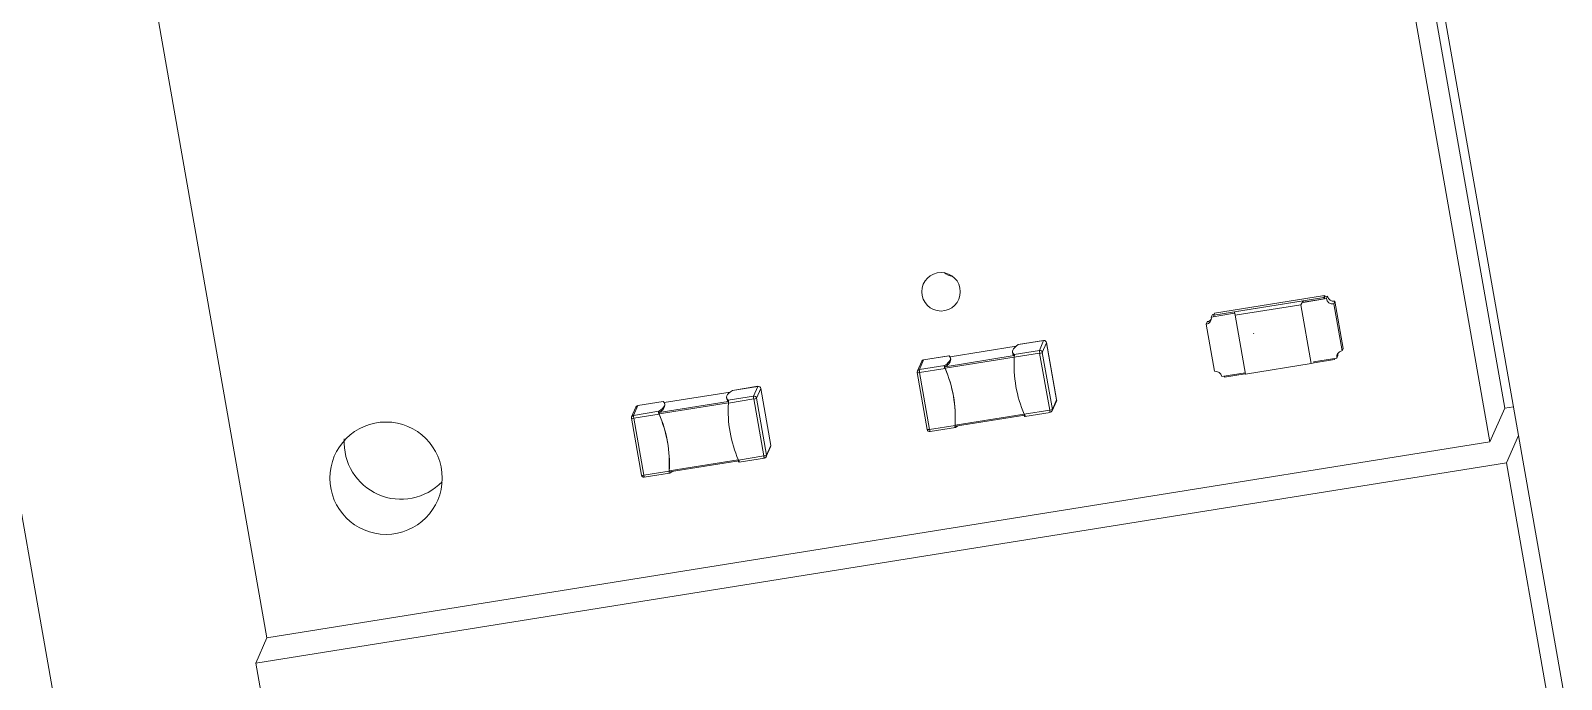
# Model space of a CAD drawing. Header units: millimetres. Extents: x 0 to 1189, y 0 to 841.
# Drawn here: x 473.236 to 475.641, y 440.682 to 441.702 of the extents above; entities that cross this region are included whole.
import ezdxf

# ---------------------------------------------------------------- set-up
doc = ezdxf.new("R2010")
doc.units = ezdxf.units.MM
doc.layers.get('0').update_dxf_attribs({"lineweight": 18})

msp = doc.modelspace()

# ---------------------------------------------------------------- linework, layer by layer
at = {"color": 7, "linetype": 'Continuous', "lineweight": 15}
for p, q in [((475.5289, 441.0554), (475.062, 443.7096)), ((475.5522, 441.1087), (475.0943, 443.7117)), ((475.1082, 443.7126), (475.5737, 441.0657)), ((473.1382, 443.4143), (473.6072, 440.7478)), ((472.8003, 443.3371), (473.3436, 440.2483)), ((475.0948, 441.2547), (475.2677, 441.2824)), ((475.0962, 441.2581), (475.2691, 441.2857)), ((475.2352, 441.2749), (475.2718, 441.2808)), ((475.2682, 441.2805), (475.2356, 441.2753)), ((475.2677, 441.2824), (475.2691, 441.2857)), ((475.2696, 441.2838), (475.2682, 441.2805)), ((475.2736, 441.2848), (475.2695, 441.2841)), ((475.2718, 441.2808), (475.2736, 441.2848)), ((475.091, 441.2518), (475.1276, 441.2577)), ((475.0928, 441.2558), (475.091, 441.2518)), ((475.0954, 441.2562), (475.0928, 441.2558)), ((475.0948, 441.2547), (475.0962, 441.2581)), ((475.0949, 441.2527), (475.0948, 441.2547)), ((475.2353, 441.2772), (475.1272, 441.2599)), ((475.1286, 441.2546), (475.1272, 441.2599)), ((475.1272, 441.2599), (475.1275, 441.258)), ((475.1286, 441.2546), (475.2318, 441.2711)), ((475.1448, 441.162), (475.1286, 441.2546)), ((475.2353, 441.2772), (475.2318, 441.2711)), ((475.2318, 441.2711), (475.2481, 441.1786)), ((475.2356, 441.2753), (475.2353, 441.2772)), ((475.2851, 441.2766), (475.2833, 441.2726)), ((475.2833, 441.2726), (475.2964, 441.1986)), ((475.2851, 441.2766), (475.2981, 441.2026)), ((475.0829, 441.2405), (475.0847, 441.2445)), ((475.0959, 441.1665), (475.0829, 441.2405)), ((474.7877, 441.2084), (474.8276, 441.2148)), ((474.7877, 441.2084), (474.7879, 441.2084)), ((474.8277, 441.2148), (474.7879, 441.2084)), ((474.8276, 441.2148), (474.8209, 441.1994)), ((474.8255, 441.1962), (474.8323, 441.2115)), ((474.848, 441.122), (474.8323, 441.2116)), ((474.8323, 441.2115), (474.8323, 441.2116)), ((474.848, 441.1219), (474.8323, 441.2115)), ((475.1575, 441.2267), (475.1574, 441.2263)), ((475.1581, 441.2254), (475.1575, 441.2267)), ((474.636, 441.1823), (474.6293, 441.167)), ((474.639, 441.1846), (474.6323, 441.1692)), ((474.6788, 441.191), (474.639, 441.1846)), ((474.6789, 441.191), (474.639, 441.1846)), ((474.7813, 441.1911), (474.6726, 441.1737)), ((474.7815, 441.1888), (474.6727, 441.1714)), ((474.7842, 441.2058), (474.6805, 441.1892)), ((474.6816, 441.1854), (474.6813, 441.1873)), ((474.7786, 441.1967), (474.779, 441.1947)), ((474.8209, 441.1994), (474.781, 441.193)), ((474.7814, 441.1885), (474.8213, 441.1949)), ((474.8213, 441.1949), (474.8371, 441.1053)), ((474.8413, 441.1066), (474.8255, 441.1962)), ((475.2882, 441.1873), (475.2516, 441.1814)), ((475.2848, 441.1851), (475.2524, 441.1799)), ((475.2848, 441.1851), (475.2856, 441.1869)), ((475.29, 441.1913), (475.2882, 441.1873)), ((475.2964, 441.1986), (475.2981, 441.2026)), ((474.629, 441.1647), (474.6448, 441.0751)), ((474.629, 441.1647), (474.629, 441.1647)), ((474.6722, 441.1756), (474.6323, 441.1692)), ((474.6327, 441.1647), (474.6726, 441.1711)), ((474.6327, 441.1647), (474.6484, 441.0751)), ((474.6722, 441.1728), (474.6719, 441.1733)), ((475.1441, 441.1642), (475.1075, 441.1584)), ((475.1119, 441.1574), (475.1115, 441.159)), ((475.1443, 441.1626), (475.1119, 441.1574)), ((475.144, 441.1642), (475.1443, 441.1626)), ((475.1448, 441.162), (475.1443, 441.1626)), ((475.2481, 441.1786), (475.1448, 441.162)), ((475.2481, 441.1786), (475.2524, 441.1799)), ((475.2524, 441.1799), (475.2521, 441.1815)), ((474.335, 441.1339), (474.2313, 441.1173)), ((474.3385, 441.1365), (474.3784, 441.1428)), ((474.3385, 441.1365), (474.3387, 441.1365)), ((474.3785, 441.1429), (474.3387, 441.1365)), ((474.3784, 441.1428), (474.3717, 441.1275)), ((474.3763, 441.1243), (474.383, 441.1396)), ((474.3988, 441.0501), (474.383, 441.1397)), ((474.383, 441.1396), (474.383, 441.1397)), ((474.3988, 441.05), (474.383, 441.1396)), ((474.1868, 441.1104), (474.1801, 441.095)), ((474.1898, 441.1127), (474.1831, 441.0973)), ((474.2296, 441.1191), (474.1898, 441.1127)), ((474.2297, 441.119), (474.1898, 441.1127)), ((474.3321, 441.1192), (474.2233, 441.1018)), ((474.3323, 441.1169), (474.2235, 441.0995)), ((474.2324, 441.1135), (474.2321, 441.1154)), ((474.3294, 441.1248), (474.3297, 441.1228)), ((474.3717, 441.1275), (474.3318, 441.1211)), ((474.3322, 441.1166), (474.3721, 441.123)), ((474.3721, 441.123), (474.3879, 441.0334)), ((474.3921, 441.0347), (474.3763, 441.1243)), ((474.841, 441.1044), (474.8477, 441.1197)), ((474.848, 441.1219), (474.8413, 441.1066)), ((475.5658, 441.1109), (475.5522, 441.1087)), ((474.1798, 441.0928), (474.1798, 441.0927)), ((474.1798, 441.0927), (474.1956, 441.0032)), ((474.223, 441.1037), (474.1831, 441.0973)), ((474.1835, 441.0928), (474.2234, 441.0992)), ((474.1835, 441.0928), (474.1992, 441.0032)), ((474.223, 441.1009), (474.2227, 441.1014)), ((474.6889, 441.0802), (474.7978, 441.0976)), ((474.8371, 441.1053), (474.7971, 441.0989)), ((474.7982, 441.0957), (474.838, 441.102)), ((475.5522, 441.1087), (475.5289, 441.0554)), ((474.6884, 441.0815), (474.6484, 441.0751)), ((474.6494, 441.0718), (474.6891, 441.0782)), ((474.6884, 441.0798), (474.6885, 441.0805)), ((475.5548, 441.0224), (475.5737, 441.0657)), ((475.6525, 440.6179), (475.5737, 441.0657)), ((473.6072, 440.7478), (475.5289, 441.0554)), ((474.3918, 441.0325), (474.3985, 441.0478)), ((474.3988, 441.05), (474.3921, 441.0347)), ((475.5548, 441.0224), (473.5897, 440.7078)), ((474.2397, 441.0083), (474.3486, 441.0257)), ((474.3879, 441.0334), (474.3479, 441.027)), ((474.349, 441.0238), (474.3888, 441.0301)), ((475.6336, 440.5746), (475.5548, 441.0224)), ((474.2391, 441.0096), (474.1992, 441.0032)), ((474.2001, 440.9999), (474.2399, 441.0063)), ((474.2392, 441.0079), (474.2392, 441.0086)), ((473.5897, 440.7078), (473.6072, 440.7478)), ((473.5897, 440.7078), (473.6685, 440.2601))]:
    msp.add_line(p, q, dxfattribs=at)
at = {"color": 8, "linetype": 'Continuous', "lineweight": 15}
for p, q in [((474.8276, 441.2148), (474.8277, 441.2148)), ((474.639, 441.1846), (474.639, 441.1846)), ((474.7842, 441.2058), (474.6805, 441.1892)), ((474.335, 441.1339), (474.2313, 441.1173)), ((474.3784, 441.1428), (474.3785, 441.1429)), ((474.1898, 441.1127), (474.1898, 441.1127)), ((474.848, 441.122), (474.848, 441.1219)), ((474.6885, 441.0819), (474.797, 441.0992)), ((474.3988, 441.0501), (474.3988, 441.05)), ((474.2393, 441.0099), (474.3478, 441.0273))]:
    msp.add_line(p, q, dxfattribs=at)
at = {"color": 7, "linetype": 'Continuous', "lineweight": 15}
for points in [[(474.781, 441.193), (474.7795, 441.1946), (474.7787, 441.1962), (474.7786, 441.198), (474.7791, 441.1999), (474.7803, 441.2018), (474.7821, 441.2039), (474.7846, 441.2061), (474.7877, 441.2084)], [(474.6789, 441.191), (474.6804, 441.1894), (474.6812, 441.1878), (474.6813, 441.186), (474.6808, 441.1841), (474.6797, 441.1822), (474.6778, 441.1801), (474.6753, 441.1779), (474.6722, 441.1756)], [(475.29, 441.1948), (475.2898, 441.1932), (475.29, 441.1913)], [(474.3318, 441.1211), (474.3303, 441.1227), (474.3295, 441.1243), (474.3294, 441.1261), (474.3299, 441.128), (474.331, 441.1299), (474.3329, 441.132), (474.3354, 441.1342), (474.3385, 441.1365)], [(474.2297, 441.119), (474.2312, 441.1175), (474.232, 441.1159), (474.2321, 441.1141), (474.2316, 441.1122), (474.2304, 441.1102), (474.2286, 441.1082), (474.2261, 441.106), (474.223, 441.1037)], [(474.7965, 441.0974), (474.7967, 441.0972), (474.7981, 441.0957)], [(474.6893, 441.0783), (474.6925, 441.0806), (474.6928, 441.0808)], [(474.3473, 441.0255), (474.3474, 441.0253), (474.3489, 441.0238)], [(474.2401, 441.0064), (474.2432, 441.0086), (474.2436, 441.0089)]]:
    msp.add_lwpolyline(points, dxfattribs=at)
for centre, radius in [((474.6663, 441.2915), 0.0303), ((473.7943, 440.9985), 0.0883)]:
    msp.add_circle(centre, radius, dxfattribs=at)
for centre, radius, start, end in [((474.6899, 441.3463), 0.0311, 232.6884, 260.0569), ((475.2786, 441.2843), 0.0111, 189.6358, 199.9389), ((475.2812, 441.2879), 0.0122, 190.2203, 199.5207), ((475.2817, 441.2826), 0.0101, 190.3011, 279.194), ((475.2835, 441.2866), 0.0101, 190.3067, 279.1095), ((475.0814, 441.2501), 0.00975, 278.7892, 9.9244), ((475.0832, 441.2542), 0.00978, 278.7851, 323.2452), ((474.8283, 441.2108), 0.00404, 10.2995, 99.1027), ((474.8283, 441.2109), 0.00399, 8.873, 98.9477), ((474.6398, 441.1805), 0.0042, 100.1759, 135.076), ((474.6669, 441.1874), 0.0149, 292.23, 352.0948), ((474.7847, 441.1959), 0.0059, 191.7819, 234.8995), ((474.9774, 441.1768), 0.1963, 176.5892, 203.3654), ((474.8216, 441.1954), 0.00405, 10.4122, 98.99), ((474.8372, 441.1985), 0.0163, 176.8484, 193.0007), ((474.8207, 441.2045), 0.00967, 273.9112, 300.317), ((475.2977, 441.1872), 0.0131, 182.2447, 189.5816), ((475.2978, 441.189), 0.00975, 98.7892, 189.9244), ((474.6329, 441.1654), 0.0039, 156.4366, 190.0642), ((474.6485, 441.1683), 0.0163, 176.8382, 193.0109), ((474.4924, 441.0932), 0.1963, 356.5892, 23.3654), ((474.4925, 441.0935), 0.1963, 356.5892, 23.3654), ((475.0975, 441.1566), 0.0101, 10.2518, 99.2433), ((474.3791, 441.1389), 0.00404, 10.2995, 99.1027), ((474.3791, 441.139), 0.00399, 8.873, 98.9477), ((474.2178, 441.1155), 0.0148, 292.0939, 352.1743), ((474.3355, 441.124), 0.00586, 191.6055, 235.0759), ((474.5282, 441.1049), 0.1964, 176.5917, 203.3592), ((474.3723, 441.1235), 0.00405, 10.4122, 98.99), ((474.3883, 441.1266), 0.0166, 176.9335, 192.8413), ((474.3714, 441.1327), 0.00977, 274.0353, 300.1702), ((474.8441, 441.1213), 0.00398, 336.767, 9.7338), ((474.1837, 441.0935), 0.0039, 156.4366, 190.0642), ((474.1998, 441.0965), 0.0167, 177.0507, 192.7984), ((474.0431, 441.0213), 0.1963, 356.5892, 23.3654), ((474.0433, 441.0216), 0.1963, 356.5892, 23.3654), ((474.8365, 441.1147), 0.0094, 273.5123, 300.6932), ((474.8373, 441.106), 0.004, 279.3952, 9.1853), ((474.8374, 441.1059), 0.00398, 336.767, 9.7338), ((474.6487, 441.0758), 0.00399, 188.9329, 278.8878), ((473.8178, 441.0547), 0.0893, 176.5036, 316.1984), ((474.3949, 441.0494), 0.00398, 336.767, 9.7338), ((474.3873, 441.0428), 0.0094, 273.5123, 300.6932), ((474.3881, 441.0341), 0.00399, 279.1599, 9.2793), ((474.3882, 441.034), 0.00394, 336.5262, 9.8243), ((474.1995, 441.0039), 0.00399, 188.9127, 278.9081)]:
    msp.add_arc(centre, radius, start, end, dxfattribs=at)
at = {"color": 8, "linetype": 'Continuous', "lineweight": 15}
for centre, radius, start, end in [((474.6396, 441.1807), 0.0039, 98.689, 156.3595), ((474.6308, 441.1701), 0.00578, 251.9739, 288.775), ((474.6329, 441.1654), 0.0039, 98.689, 156.3595), ((474.1904, 441.1088), 0.00387, 98.5124, 156.5361), ((474.1816, 441.0983), 0.00579, 252.0128, 288.7361), ((474.1837, 441.0935), 0.0039, 98.7564, 156.3475), ((474.8447, 441.1057), 0.00765, 182.7722, 208.597), ((474.6466, 441.0806), 0.00578, 251.9671, 288.7819), ((474.6561, 441.0755), 0.00765, 182.7722, 208.597), ((474.3951, 441.0337), 0.00729, 182.2319, 209.2457), ((474.1974, 441.0087), 0.00578, 251.9671, 288.7819), ((474.2068, 441.0036), 0.00755, 182.5977, 208.7715)]:
    msp.add_arc(centre, radius, start, end, dxfattribs=at)
at = {"color": 7, "linetype": 'Continuous', "lineweight": 15}
for points, knots in [([(474.6788, 441.191), (474.6788, 441.191), (474.6789, 441.191), (474.6789, 441.191), (474.6789, 441.191)], [0, 0, 0, 0, 0.0000452288, 0.0001134303, 0.0001134303, 0.0001134303, 0.0001134303]), ([(474.7817, 441.1916), (474.7816, 441.1919), (474.7813, 441.1925), (474.7811, 441.1929), (474.781, 441.193), (474.781, 441.193)], [0, 0, 0, 0, 0.000715986, 0.001435328, 0.001628928, 0.001628928, 0.001628928, 0.001628928]), ([(474.7814, 441.1885), (474.7814, 441.189), (474.7815, 441.1899), (474.7816, 441.1909), (474.7817, 441.1914), (474.7817, 441.1915)], [0, 0, 0, 0, 0.001353878, 0.002715358, 0.003040715, 0.003040715, 0.003040715, 0.003040715]), ([(474.6715, 441.1739), (474.6716, 441.1743), (474.6717, 441.175), (474.672, 441.1755), (474.6722, 441.1756), (474.6722, 441.1756)], [0, 0, 0, 0, 0.000821588, 0.001640843, 0.001864831, 0.001864831, 0.001864831, 0.001864831]), ([(474.6715, 441.1739), (474.6717, 441.1735), (474.6719, 441.1727), (474.6723, 441.1717), (474.6726, 441.1712), (474.6726, 441.1711)], [0, 0, 0, 0, 0.001324683, 0.002652265, 0.003009962, 0.003009962, 0.003009962, 0.003009962]), ([(474.6726, 441.1737), (474.6725, 441.1736), (474.6724, 441.1735), (474.6723, 441.1731), (474.6722, 441.1729), (474.6722, 441.1728)], [0, 0, 0, 0, 0.0004145246, 0.000828901, 0.0009424141, 0.0009424141, 0.0009424141, 0.0009424141]), ([(474.6727, 441.1714), (474.6727, 441.1716), (474.6725, 441.1721), (474.6723, 441.1725), (474.6722, 441.1728), (474.6722, 441.1728)], [0, 0, 0, 0, 0.000671151, 0.001340606, 0.001516062, 0.001516062, 0.001516062, 0.001516062]), ([(474.2296, 441.119), (474.2296, 441.1191), (474.2297, 441.1191), (474.2297, 441.1191), (474.2297, 441.119)], [0, 0, 0, 0, 0.0000453646, 0.0001139442, 0.0001139442, 0.0001139442, 0.0001139442]), ([(474.3324, 441.1197), (474.3323, 441.12), (474.3321, 441.1206), (474.3319, 441.121), (474.3318, 441.1211), (474.3318, 441.1211)], [0, 0, 0, 0, 0.000715986, 0.001435328, 0.001628928, 0.001628928, 0.001628928, 0.001628928]), ([(474.3322, 441.1166), (474.3322, 441.117), (474.3323, 441.118), (474.3324, 441.119), (474.3324, 441.1195), (474.3325, 441.1196)], [0, 0, 0, 0, 0.00135523, 0.002717797, 0.003040787, 0.003040787, 0.003040787, 0.003040787]), ([(474.2223, 441.102), (474.2224, 441.1024), (474.2225, 441.1031), (474.2228, 441.1036), (474.223, 441.1037), (474.223, 441.1037)], [0, 0, 0, 0, 0.000821588, 0.001640843, 0.001864831, 0.001864831, 0.001864831, 0.001864831]), ([(474.2223, 441.102), (474.2225, 441.1016), (474.2227, 441.1008), (474.2231, 441.0998), (474.2233, 441.0993), (474.2234, 441.0992)], [0, 0, 0, 0, 0.001324683, 0.002652265, 0.003009962, 0.003009962, 0.003009962, 0.003009962]), ([(474.2233, 441.1018), (474.2233, 441.1017), (474.2231, 441.1016), (474.223, 441.1012), (474.223, 441.101), (474.223, 441.1009)], [0, 0, 0, 0, 0.0004173097, 0.0008319296, 0.0009399615, 0.0009399615, 0.0009399615, 0.0009399615]), ([(474.2235, 441.0995), (474.2234, 441.0997), (474.2233, 441.1002), (474.2231, 441.1006), (474.223, 441.1009), (474.223, 441.1009)], [0, 0, 0, 0, 0.000672258, 0.001342815, 0.001527451, 0.001527451, 0.001527451, 0.001527451]), ([(474.7984, 441.0965), (474.7982, 441.0968), (474.7979, 441.0974), (474.7974, 441.0983), (474.7972, 441.0988), (474.7971, 441.0989)], [0, 0, 0, 0, 0.001199717, 0.002400357, 0.002729623, 0.002729623, 0.002729623, 0.002729623]), ([(474.7981, 441.0957), (474.7982, 441.0957), (474.7983, 441.0957), (474.7984, 441.0961), (474.7984, 441.0964), (474.7984, 441.0965)], [0, 0, 0, 0, 0.0004054708, 0.0008100432, 0.0009068133, 0.0009068133, 0.0009068133, 0.0009068133]), ([(474.6884, 441.0815), (474.6883, 441.0811), (474.6883, 441.0801), (474.6883, 441.0793), (474.6882, 441.0789), (474.6882, 441.0789)], [0, 0, 0, 0, 0.001185283, 0.002365652, 0.002648997, 0.002648997, 0.002648997, 0.002648997]), ([(474.6883, 441.0788), (474.6884, 441.0786), (474.6888, 441.0782), (474.6891, 441.0782), (474.6893, 441.0783), (474.6893, 441.0783)], [0, 0, 0, 0, 0.000585096, 0.001173631, 0.001331925, 0.001331925, 0.001331925, 0.001331925]), ([(474.6885, 441.0819), (474.6885, 441.0816), (474.6885, 441.0812), (474.6885, 441.0807), (474.6885, 441.0806), (474.6885, 441.0805)], [0, 0, 0, 0, 0.000591145, 0.001177398, 0.001336332, 0.001336332, 0.001336332, 0.001336332]), ([(474.6885, 441.0805), (474.6885, 441.0804), (474.6887, 441.0802), (474.6888, 441.0802), (474.6889, 441.0802)], [0, 0, 0, 0, 0.000303791, 0.0005619232, 0.0005619232, 0.0005619232, 0.0005619232]), ([(474.3492, 441.0246), (474.349, 441.0249), (474.3487, 441.0255), (474.3482, 441.0264), (474.348, 441.0269), (474.3479, 441.027)], [0, 0, 0, 0, 0.001199783, 0.002400489, 0.002730782, 0.002730782, 0.002730782, 0.002730782]), ([(474.3489, 441.0238), (474.349, 441.0238), (474.3491, 441.0238), (474.3492, 441.0242), (474.3492, 441.0245), (474.3492, 441.0245)], [0, 0, 0, 0, 0.0004054708, 0.0008100432, 0.0009068133, 0.0009068133, 0.0009068133, 0.0009068133]), ([(474.2391, 441.0096), (474.2391, 441.0092), (474.2391, 441.0082), (474.239, 441.0074), (474.239, 441.007), (474.239, 441.007)], [0, 0, 0, 0, 0.001185283, 0.002365652, 0.002648997, 0.002648997, 0.002648997, 0.002648997]), ([(474.239, 441.0069), (474.2392, 441.0067), (474.2395, 441.0063), (474.2399, 441.0063), (474.2401, 441.0064), (474.2401, 441.0064)], [0, 0, 0, 0, 0.000589132, 0.001179832, 0.001338321, 0.001338321, 0.001338321, 0.001338321]), ([(474.2393, 441.0099), (474.2393, 441.0097), (474.2392, 441.0093), (474.2392, 441.0088), (474.2392, 441.0086), (474.2392, 441.0086)], [0, 0, 0, 0, 0.000591145, 0.001177398, 0.001336332, 0.001336332, 0.001336332, 0.001336332]), ([(474.2392, 441.0086), (474.2393, 441.0085), (474.2395, 441.0083), (474.2396, 441.0083), (474.2397, 441.0083)], [0, 0, 0, 0, 0.0003029448, 0.0005599901, 0.0005599901, 0.0005599901, 0.0005599901])]:
    msp.add_open_spline(points, degree=3, knots=knots, dxfattribs=at)

doc.saveas('drawing.dxf')
